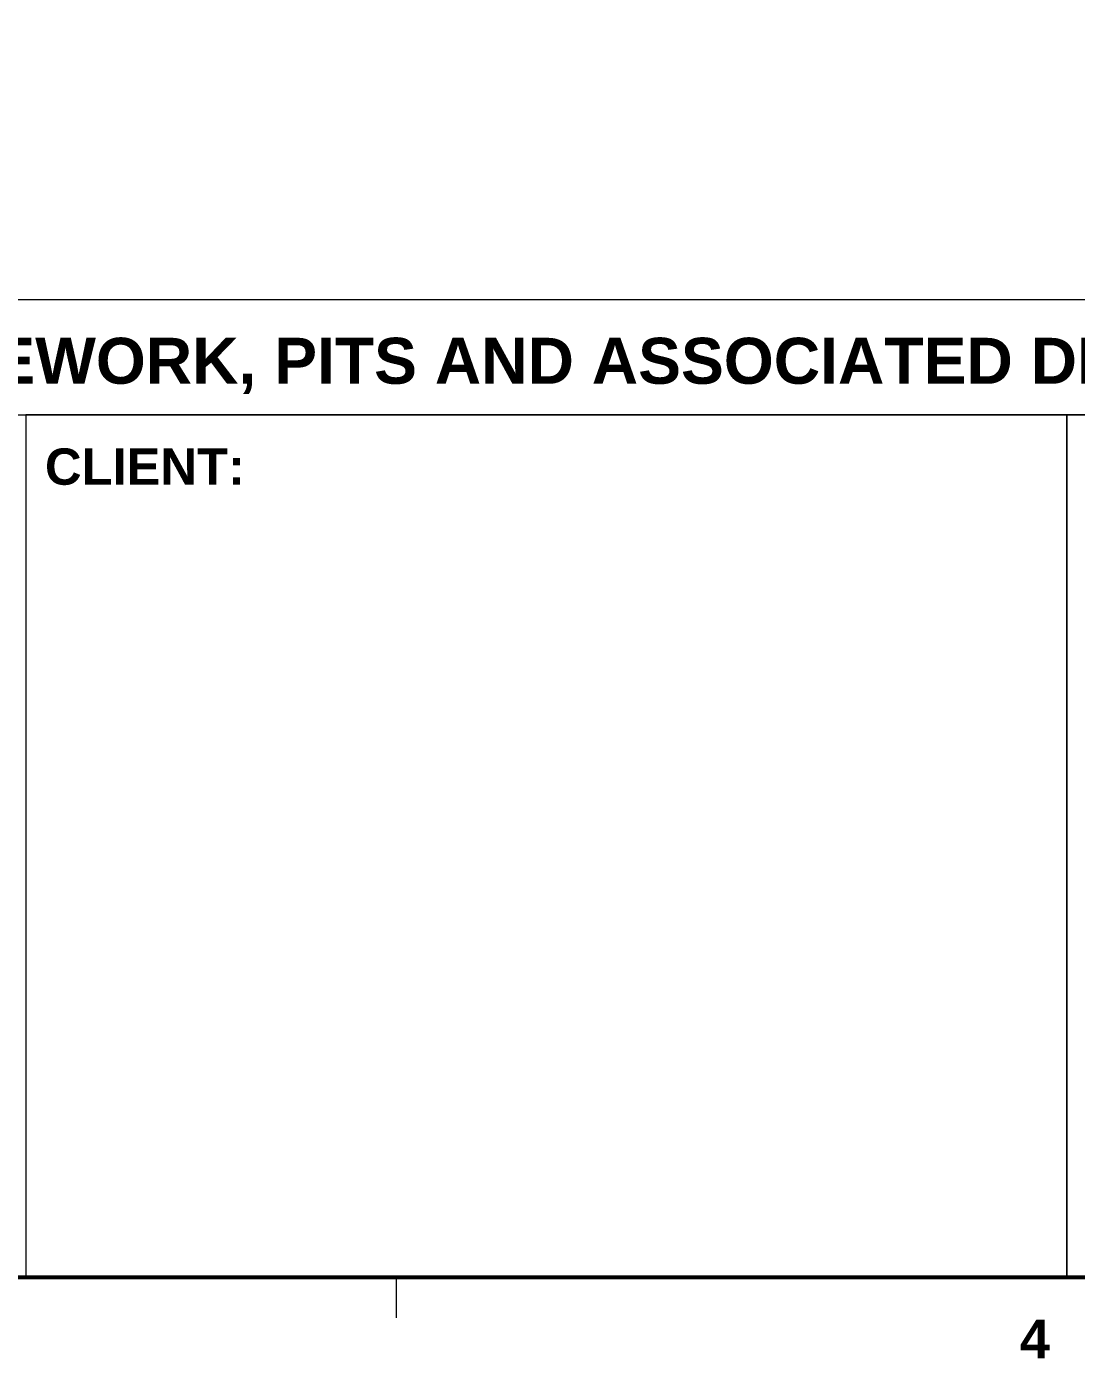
# Model space of a CAD drawing. Header units: millimetres. Extents: x 282 to 167718, y 282 to 525318.
# Drawn here: x 49617 to 71534, y 409107 to 436903 of the extents above; entities that cross this region are included whole.
import ezdxf
from ezdxf.enums import TextEntityAlignment as Align

# ---------------------------------------------------------------- set-up
doc = ezdxf.new("R2010")
doc.units = ezdxf.units.MM
doc.layers.add('FRAME', color=7, linetype='Continuous')
doc.layers.add('TITLE_BLOCK', color=7, linetype='Continuous')
doc.styles.add('ARIAL_BOLD', font='arialbd.ttf')

msp = doc.modelspace()

# ---------------------------------------------------------------- linework, layer by layer
at = {"layer": 'FRAME', "lineweight": 20}
msp.add_line((57333.3, 410800), (57333.3, 409953.3), dxfattribs=at)
at = {"layer": 'FRAME', "lineweight": 53}
msp.add_lwpolyline([(4000, 410800), (164000, 410800), (164000, 521600), (4000, 521600)], close=True, dxfattribs=at)
at = {"layer": 'TITLE_BLOCK', "lineweight": 18}
for points in [[(4000, 428800), (87200, 428800), (87200, 431200), (4000, 431200)], [(49600, 410800), (71333.3, 410800), (71333.3, 428800), (49600, 428800)], [(71333.3, 410800), (97120, 410800), (97120, 428800), (71333.3, 428800)]]:
    msp.add_lwpolyline(points, close=True, dxfattribs=at)

# ---------------------------------------------------------------- texts
at = {"layer": 'FRAME', "style": 'ARIAL_BOLD'}
msp.add_text('4', height=808.3, dxfattribs=at).set_placement((70666.7, 409106.7), align=Align.CENTER)
at = {"layer": 'TITLE_BLOCK', "style": 'ARIAL_BOLD'}
msp.add_text('ALL INTERCONNECTING PIPEWORK, PITS AND ASSOCIATED DRAINAGE BY OTHERS', height=959.838, dxfattribs=at).set_placement((58140, 429448.8), align=Align.CENTER)
msp.add_text('CLIENT:', height=757.77, dxfattribs=at).set_placement((50000, 427341.7))

doc.saveas('drawing.dxf')
